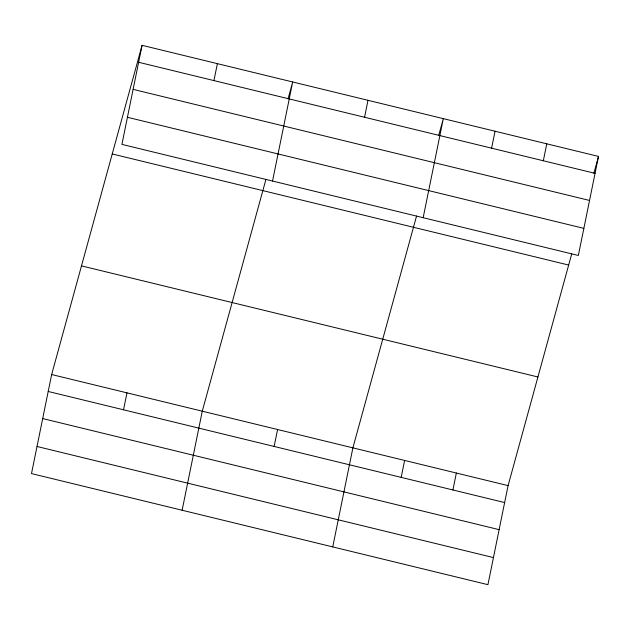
<?xml version="1.0" encoding="UTF-8"?>
<svg xmlns="http://www.w3.org/2000/svg" width="630" height="630" viewBox="0 0 630 630"><rect width="100%" height="100%" fill="white"/><g stroke="black" fill="none" stroke-linecap="round" stroke-linejoin="round"><path stroke-width="0.94" d="M142.073 45.321L121.913 144.38L578.348 255.473L598.5 156.413L142.073 45.321L51.652 374.527L31.5 473.587L487.927 584.679L508.087 485.62L571.749 253.811M123.519 409.799L126.969 392.852M213.932 80.593L217.382 63.654M182.125 510.245L202.277 411.185L265.939 179.377M272.538 181.046L292.69 81.979L288.06 98.839M274.137 446.457L277.586 429.518M364.557 117.251L368.007 100.312M332.742 546.911L352.894 447.843L416.564 216.043M423.163 217.704L443.315 118.637L438.685 135.497M401.176 477.383L404.625 460.435M491.597 148.176L495.046 131.229M452.907 489.967L456.356 473.028M543.328 160.768L546.769 143.821M593.87 173.266L598.5 156.413M138.624 62.268L595.051 173.352M133.111 89.365L589.538 200.458M127.433 117.282L583.86 228.375M112.235 153.956L568.662 265.049M81.49 265.884L537.918 376.976M51.652 374.527L508.087 485.62M48.211 391.466L504.638 502.559M42.69 418.564L499.125 529.657M37.012 446.489L493.44 557.582"/></g></svg>
